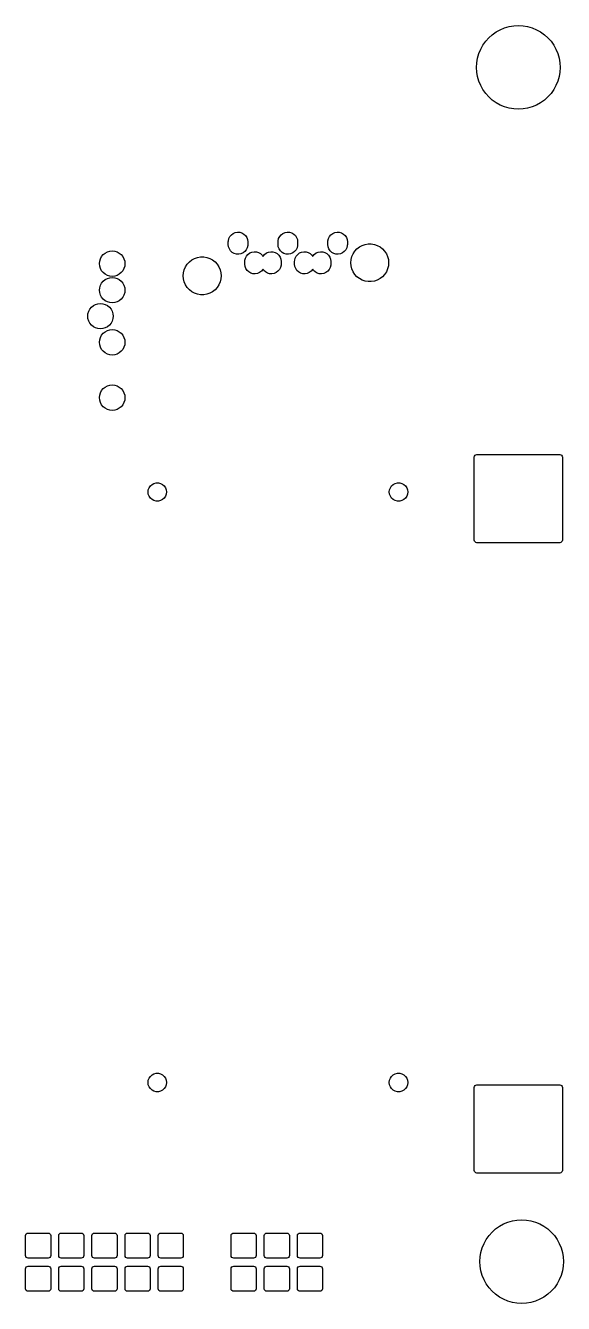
# Model space of a CAD drawing. Extents: x 0.07 to 3.94, y 0.07 to 3.93.
# Drawn here: x 2.314 to 3.936, y 0.074 to 3.926 of the extents above; entities that cross this region are included whole.
import ezdxf

# ---------------------------------------------------------------- set-up
doc = ezdxf.new("R2010")
doc.units = 0
doc.header["$MEASUREMENT"] = 0
doc.layers.add('BLACK', color=7, linetype='CONTINUOUS')

msp = doc.modelspace()

# ---------------------------------------------------------------- linework, layer by layer
at = {"layer": 'BLACK', "linetype": 'CONTINUOUS'}
for p, q in [((3.71092, 3.88908), (3.72145, 3.8985)), ((3.72145, 3.8985), (3.73297, 3.90667)), ((3.73297, 3.90667), (3.74534, 3.91351)), ((3.74534, 3.91351), (3.75839, 3.91891)), ((3.75839, 3.91891), (3.77197, 3.92283)), ((3.77197, 3.92283), (3.78589, 3.92519)), ((3.78589, 3.92519), (3.8, 3.92598)), ((3.8, 3.92598), (3.81411, 3.92519)), ((3.81411, 3.92519), (3.82803, 3.92283)), ((3.82803, 3.92283), (3.84161, 3.91891)), ((3.84161, 3.91891), (3.85466, 3.91351)), ((3.85466, 3.91351), (3.86703, 3.90667)), ((3.86703, 3.90667), (3.87855, 3.8985)), ((3.87855, 3.8985), (3.88908, 3.88908)), ((3.68109, 3.84161), (3.68649, 3.85466)), ((3.68649, 3.85466), (3.69333, 3.86703)), ((3.69333, 3.86703), (3.7015, 3.87855)), ((3.7015, 3.87855), (3.71092, 3.88908)), ((3.88908, 3.88908), (3.8985, 3.87855)), ((3.8985, 3.87855), (3.90667, 3.86703)), ((3.90667, 3.86703), (3.91351, 3.85466)), ((3.91351, 3.85466), (3.91891, 3.84161)), ((3.67402, 3.8), (3.67481, 3.81411)), ((3.67481, 3.81411), (3.67717, 3.82803)), ((3.67717, 3.82803), (3.68109, 3.84161)), ((3.91891, 3.84161), (3.92283, 3.82803)), ((3.92283, 3.82803), (3.92519, 3.81411)), ((3.92519, 3.81411), (3.92598, 3.8)), ((3.67481, 3.78589), (3.67402, 3.8)), ((3.67717, 3.77197), (3.67481, 3.78589)), ((3.92519, 3.78589), (3.92283, 3.77197)), ((3.92598, 3.8), (3.92519, 3.78589)), ((3.68109, 3.75839), (3.67717, 3.77197)), ((3.68649, 3.74534), (3.68109, 3.75839)), ((3.69333, 3.73297), (3.68649, 3.74534)), ((3.91351, 3.74534), (3.90667, 3.73297)), ((3.91891, 3.75839), (3.91351, 3.74534)), ((3.92283, 3.77197), (3.91891, 3.75839)), ((3.7015, 3.72145), (3.69333, 3.73297)), ((3.71092, 3.71092), (3.7015, 3.72145)), ((3.72145, 3.7015), (3.71092, 3.71092)), ((3.73297, 3.69333), (3.72145, 3.7015)), ((3.87855, 3.7015), (3.86703, 3.69333)), ((3.88908, 3.71092), (3.87855, 3.7015)), ((3.8985, 3.72145), (3.88908, 3.71092)), ((3.90667, 3.73297), (3.8985, 3.72145)), ((3.74534, 3.68649), (3.73297, 3.69333)), ((3.75839, 3.68109), (3.74534, 3.68649)), ((3.77197, 3.67717), (3.75839, 3.68109)), ((3.78589, 3.67481), (3.77197, 3.67717)), ((3.8, 3.67402), (3.78589, 3.67481)), ((3.81411, 3.67481), (3.8, 3.67402)), ((3.82803, 3.67717), (3.81411, 3.67481)), ((3.84161, 3.68109), (3.82803, 3.67717)), ((3.85466, 3.68649), (3.84161, 3.68109)), ((3.86703, 3.69333), (3.85466, 3.68649)), ((2.92547, 3.27394), (2.92567, 3.27736)), ((2.92567, 3.27736), (2.92725, 3.28404)), ((2.92725, 3.28404), (2.93033, 3.29016)), ((2.93033, 3.29016), (2.93474, 3.29541)), ((2.93474, 3.29541), (2.94024, 3.29951)), ((2.94024, 3.29951), (2.94653, 3.30222)), ((2.94653, 3.30222), (2.95328, 3.30341)), ((2.95328, 3.30341), (2.96013, 3.30302)), ((2.96013, 3.30302), (2.9667, 3.30105)), ((2.9667, 3.30105), (2.97263, 3.29762)), ((2.97263, 3.29762), (2.97762, 3.29292)), ((2.97762, 3.29292), (2.98139, 3.28719)), ((2.98139, 3.28719), (2.98373, 3.28075)), ((2.98373, 3.28075), (2.98453, 3.27394)), ((3.07547, 3.27394), (3.07567, 3.27736)), ((3.07567, 3.27736), (3.07725, 3.28404)), ((3.07725, 3.28404), (3.08033, 3.29016)), ((3.08033, 3.29016), (3.08474, 3.29541)), ((3.08474, 3.29541), (3.09024, 3.29951)), ((3.09024, 3.29951), (3.09653, 3.30222)), ((3.09653, 3.30222), (3.10328, 3.30341)), ((3.10328, 3.30341), (3.11013, 3.30302)), ((3.11013, 3.30302), (3.1167, 3.30105)), ((3.1167, 3.30105), (3.12263, 3.29762)), ((3.12263, 3.29762), (3.12762, 3.29292)), ((3.12762, 3.29292), (3.13139, 3.28719)), ((3.13139, 3.28719), (3.13373, 3.28075)), ((3.13373, 3.28075), (3.13453, 3.27394)), ((3.22547, 3.27394), (3.22567, 3.27736)), ((3.22567, 3.27736), (3.22725, 3.28404)), ((3.22725, 3.28404), (3.23033, 3.29016)), ((3.23033, 3.29016), (3.23474, 3.29541)), ((3.23474, 3.29541), (3.24024, 3.29951)), ((3.24024, 3.29951), (3.24653, 3.30222)), ((3.24653, 3.30222), (3.25328, 3.30341)), ((3.25328, 3.30341), (3.26013, 3.30302)), ((3.26013, 3.30302), (3.2667, 3.30105)), ((3.2667, 3.30105), (3.27263, 3.29762)), ((3.27263, 3.29762), (3.27762, 3.29292)), ((3.27762, 3.29292), (3.28139, 3.28719)), ((3.28139, 3.28719), (3.28373, 3.28075)), ((3.28373, 3.28075), (3.28453, 3.27394)), ((2.54825, 3.23541), (2.55407, 3.24018)), ((2.55407, 3.24018), (2.5607, 3.24373)), ((2.5607, 3.24373), (2.56791, 3.24592)), ((2.56791, 3.24592), (2.57539, 3.24665)), ((2.57539, 3.24665), (2.58288, 3.24592)), ((2.58288, 3.24592), (2.59008, 3.24373)), ((2.59008, 3.24373), (2.59672, 3.24018)), ((2.59672, 3.24018), (2.60254, 3.23541)), ((2.92547, 3.26606), (2.92547, 3.27394)), ((2.92627, 3.25925), (2.92547, 3.26606)), ((2.92861, 3.25281), (2.92627, 3.25925)), ((2.93238, 3.24708), (2.92861, 3.25281)), ((2.93737, 3.24238), (2.93238, 3.24708)), ((2.9433, 3.23895), (2.93737, 3.24238)), ((2.94987, 3.23698), (2.9433, 3.23895)), ((2.95672, 3.23659), (2.94987, 3.23698)), ((2.96347, 3.23778), (2.95672, 3.23659)), ((2.96976, 3.24049), (2.96347, 3.23778)), ((2.97526, 3.24459), (2.96976, 3.24049)), ((2.97967, 3.24984), (2.97526, 3.24459)), ((2.98275, 3.25596), (2.97967, 3.24984)), ((2.98033, 3.23111), (2.98474, 3.23636)), ((2.98433, 3.26264), (2.98275, 3.25596)), ((2.98453, 3.26606), (2.98433, 3.26264)), ((2.98453, 3.27394), (2.98453, 3.26606)), ((2.98474, 3.23636), (2.99024, 3.24045)), ((2.99024, 3.24045), (2.99653, 3.24317)), ((2.99653, 3.24317), (3.00328, 3.24436)), ((3.00328, 3.24436), (3.01013, 3.24396)), ((3.01013, 3.24396), (3.0167, 3.24199)), ((3.0167, 3.24199), (3.02263, 3.23857)), ((3.02263, 3.23857), (3.02762, 3.23386)), ((3.03033, 3.23111), (3.03474, 3.23636)), ((3.03474, 3.23636), (3.04024, 3.24045)), ((3.04024, 3.24045), (3.04653, 3.24317)), ((3.04653, 3.24317), (3.05328, 3.24436)), ((3.05328, 3.24436), (3.06013, 3.24396)), ((3.06013, 3.24396), (3.0667, 3.24199)), ((3.0667, 3.24199), (3.07263, 3.23857)), ((3.07263, 3.23857), (3.07762, 3.23386)), ((3.07547, 3.26606), (3.07547, 3.27394)), ((3.07627, 3.25925), (3.07547, 3.26606)), ((3.07861, 3.25281), (3.07627, 3.25925)), ((3.08238, 3.24708), (3.07861, 3.25281)), ((3.08737, 3.24238), (3.08238, 3.24708)), ((3.0933, 3.23895), (3.08737, 3.24238)), ((3.09987, 3.23698), (3.0933, 3.23895)), ((3.10672, 3.23659), (3.09987, 3.23698)), ((3.11347, 3.23778), (3.10672, 3.23659)), ((3.11976, 3.24049), (3.11347, 3.23778)), ((3.12526, 3.24459), (3.11976, 3.24049)), ((3.12967, 3.24984), (3.12526, 3.24459)), ((3.13275, 3.25596), (3.12967, 3.24984)), ((3.13033, 3.23111), (3.13474, 3.23636)), ((3.13433, 3.26264), (3.13275, 3.25596)), ((3.13453, 3.26606), (3.13433, 3.26264)), ((3.13453, 3.27394), (3.13453, 3.26606)), ((3.13474, 3.23636), (3.14024, 3.24045)), ((3.14024, 3.24045), (3.14653, 3.24317)), ((3.14653, 3.24317), (3.15328, 3.24436)), ((3.15328, 3.24436), (3.16013, 3.24396)), ((3.16013, 3.24396), (3.1667, 3.24199)), ((3.1667, 3.24199), (3.17263, 3.23857)), ((3.17263, 3.23857), (3.17762, 3.23386)), ((3.18033, 3.23111), (3.18474, 3.23636)), ((3.18474, 3.23636), (3.19024, 3.24045)), ((3.19024, 3.24045), (3.19653, 3.24317)), ((3.19653, 3.24317), (3.20328, 3.24436)), ((3.20328, 3.24436), (3.21013, 3.24396)), ((3.21013, 3.24396), (3.2167, 3.24199)), ((3.2167, 3.24199), (3.22263, 3.23857)), ((3.22263, 3.23857), (3.22762, 3.23386)), ((3.22547, 3.26606), (3.22547, 3.27394)), ((3.22627, 3.25925), (3.22547, 3.26606)), ((3.22861, 3.25281), (3.22627, 3.25925)), ((3.23238, 3.24708), (3.22861, 3.25281)), ((3.23737, 3.24238), (3.23238, 3.24708)), ((3.2433, 3.23895), (3.23737, 3.24238)), ((3.24987, 3.23698), (3.2433, 3.23895)), ((3.25672, 3.23659), (3.24987, 3.23698)), ((3.26347, 3.23778), (3.25672, 3.23659)), ((3.26976, 3.24049), (3.26347, 3.23778)), ((3.27526, 3.24459), (3.26976, 3.24049)), ((3.27967, 3.24984), (3.27526, 3.24459)), ((3.28275, 3.25596), (3.27967, 3.24984)), ((3.28433, 3.26264), (3.28275, 3.25596)), ((3.28453, 3.26606), (3.28433, 3.26264)), ((3.28453, 3.27394), (3.28453, 3.26606)), ((3.29786, 3.22948), (3.30164, 3.23812)), ((3.30164, 3.23812), (3.3068, 3.24601)), ((3.3068, 3.24601), (3.31319, 3.25294)), ((3.31319, 3.25294), (3.32063, 3.25874)), ((3.32063, 3.25874), (3.32892, 3.26322)), ((3.32892, 3.26322), (3.33784, 3.26628)), ((3.33784, 3.26628), (3.34714, 3.26784)), ((3.34714, 3.26784), (3.35656, 3.26784)), ((3.35656, 3.26784), (3.36586, 3.26628)), ((3.36586, 3.26628), (3.37478, 3.26322)), ((3.37478, 3.26322), (3.38307, 3.25874)), ((3.38307, 3.25874), (3.39051, 3.25294)), ((3.39051, 3.25294), (3.3969, 3.24601)), ((3.3969, 3.24601), (3.40206, 3.23812)), ((3.40206, 3.23812), (3.40584, 3.22948)), ((2.53701, 3.20827), (2.53775, 3.21576)), ((2.53775, 3.20078), (2.53701, 3.20827)), ((2.53775, 3.21576), (2.53993, 3.22296)), ((2.53993, 3.19358), (2.53775, 3.20078)), ((2.53993, 3.22296), (2.54348, 3.22959)), ((2.54348, 3.22959), (2.54825, 3.23541)), ((2.60254, 3.23541), (2.60731, 3.22959)), ((2.60731, 3.22959), (2.61086, 3.22296)), ((2.61086, 3.22296), (2.61304, 3.21576)), ((2.61304, 3.20078), (2.61086, 3.19358)), ((2.61304, 3.21576), (2.61378, 3.20827)), ((2.61378, 3.20827), (2.61304, 3.20078)), ((2.79274, 3.19011), (2.79653, 3.19875)), ((2.79653, 3.19875), (2.80168, 3.20664)), ((2.80168, 3.20664), (2.80807, 3.21357)), ((2.80807, 3.21357), (2.81551, 3.21937)), ((2.81551, 3.21937), (2.8238, 3.22385)), ((2.8238, 3.22385), (2.83272, 3.22691)), ((2.83272, 3.22691), (2.84202, 3.22847)), ((2.84202, 3.22847), (2.85145, 3.22847)), ((2.85145, 3.22847), (2.86075, 3.22691)), ((2.86075, 3.22691), (2.86966, 3.22385)), ((2.86966, 3.22385), (2.87796, 3.21937)), ((2.87796, 3.21937), (2.8854, 3.21357)), ((2.8854, 3.21357), (2.89178, 3.20664)), ((2.89178, 3.20664), (2.89694, 3.19875)), ((2.89694, 3.19875), (2.90073, 3.19011)), ((2.97547, 3.21488), (2.97567, 3.21831)), ((2.97547, 3.20701), (2.97547, 3.21488)), ((2.97627, 3.2002), (2.97547, 3.20701)), ((2.97567, 3.21831), (2.97725, 3.22498)), ((2.97861, 3.19376), (2.97627, 3.2002)), ((2.97725, 3.22498), (2.98033, 3.23111)), ((3.02762, 3.23386), (3.02994, 3.23033)), ((3.02994, 3.23033), (3.03033, 3.23111)), ((3.07762, 3.23386), (3.08139, 3.22813)), ((3.08139, 3.22813), (3.08373, 3.22169)), ((3.08433, 3.20358), (3.08275, 3.19691)), ((3.08373, 3.22169), (3.08453, 3.21488)), ((3.08453, 3.20701), (3.08433, 3.20358)), ((3.08453, 3.21488), (3.08453, 3.20701)), ((3.12547, 3.21488), (3.12567, 3.21831)), ((3.12547, 3.20701), (3.12547, 3.21488)), ((3.12627, 3.2002), (3.12547, 3.20701)), ((3.12567, 3.21831), (3.12725, 3.22498)), ((3.12861, 3.19376), (3.12627, 3.2002)), ((3.12725, 3.22498), (3.13033, 3.23111)), ((3.17762, 3.23386), (3.17994, 3.23033)), ((3.17994, 3.23033), (3.18033, 3.23111)), ((3.22762, 3.23386), (3.23139, 3.22813)), ((3.23139, 3.22813), (3.23373, 3.22169)), ((3.23433, 3.20358), (3.23275, 3.19691)), ((3.23373, 3.22169), (3.23453, 3.21488)), ((3.23453, 3.20701), (3.23433, 3.20358)), ((3.23453, 3.21488), (3.23453, 3.20701)), ((3.29476, 3.21094), (3.29554, 3.22034)), ((3.29554, 3.20155), (3.29476, 3.21094)), ((3.29554, 3.22034), (3.29786, 3.22948)), ((3.29786, 3.19241), (3.29554, 3.20155)), ((3.40584, 3.22948), (3.40816, 3.22034)), ((3.40816, 3.20155), (3.40584, 3.19241)), ((3.40816, 3.22034), (3.40894, 3.21094)), ((3.40894, 3.21094), (3.40816, 3.20155)), ((2.54348, 3.18694), (2.53993, 3.19358)), ((2.54825, 3.18112), (2.54348, 3.18694)), ((2.55407, 3.17635), (2.54825, 3.18112)), ((2.54825, 3.15549), (2.55407, 3.16026)), ((2.5607, 3.1728), (2.55407, 3.17635)), ((2.55407, 3.16026), (2.5607, 3.16381)), ((2.56791, 3.17062), (2.5607, 3.1728)), ((2.5607, 3.16381), (2.56791, 3.16599)), ((2.57539, 3.16988), (2.56791, 3.17062)), ((2.56791, 3.16599), (2.57539, 3.16673)), ((2.58288, 3.17062), (2.57539, 3.16988)), ((2.57539, 3.16673), (2.58288, 3.16599)), ((2.59008, 3.1728), (2.58288, 3.17062)), ((2.58288, 3.16599), (2.59008, 3.16381)), ((2.59672, 3.17635), (2.59008, 3.1728)), ((2.59008, 3.16381), (2.59672, 3.16026)), ((2.60254, 3.18112), (2.59672, 3.17635)), ((2.59672, 3.16026), (2.60254, 3.15549)), ((2.60731, 3.18694), (2.60254, 3.18112)), ((2.61086, 3.19358), (2.60731, 3.18694)), ((2.78965, 3.17157), (2.79042, 3.18097)), ((2.79042, 3.16218), (2.78965, 3.17157)), ((2.79042, 3.18097), (2.79274, 3.19011)), ((2.79274, 3.15304), (2.79042, 3.16218)), ((2.90073, 3.19011), (2.90304, 3.18097)), ((2.90304, 3.16218), (2.90073, 3.15304)), ((2.90304, 3.18097), (2.90382, 3.17157)), ((2.90382, 3.17157), (2.90304, 3.16218)), ((2.98238, 3.18803), (2.97861, 3.19376)), ((2.98737, 3.18332), (2.98238, 3.18803)), ((2.9933, 3.1799), (2.98737, 3.18332)), ((2.99987, 3.17793), (2.9933, 3.1799)), ((3.00672, 3.17753), (2.99987, 3.17793)), ((3.01347, 3.17872), (3.00672, 3.17753)), ((3.01976, 3.18144), (3.01347, 3.17872)), ((3.02526, 3.18553), (3.01976, 3.18144)), ((3.02967, 3.19078), (3.02526, 3.18553)), ((3.03006, 3.19156), (3.02967, 3.19078)), ((3.03238, 3.18803), (3.03006, 3.19156)), ((3.03737, 3.18332), (3.03238, 3.18803)), ((3.0433, 3.1799), (3.03737, 3.18332)), ((3.04987, 3.17793), (3.0433, 3.1799)), ((3.05672, 3.17753), (3.04987, 3.17793)), ((3.06347, 3.17872), (3.05672, 3.17753)), ((3.06976, 3.18144), (3.06347, 3.17872)), ((3.07526, 3.18553), (3.06976, 3.18144)), ((3.07967, 3.19078), (3.07526, 3.18553)), ((3.08275, 3.19691), (3.07967, 3.19078)), ((3.13238, 3.18803), (3.12861, 3.19376)), ((3.13737, 3.18332), (3.13238, 3.18803)), ((3.1433, 3.1799), (3.13737, 3.18332)), ((3.14987, 3.17793), (3.1433, 3.1799)), ((3.15672, 3.17753), (3.14987, 3.17793)), ((3.16347, 3.17872), (3.15672, 3.17753)), ((3.16976, 3.18144), (3.16347, 3.17872)), ((3.17526, 3.18553), (3.16976, 3.18144)), ((3.17967, 3.19078), (3.17526, 3.18553)), ((3.18006, 3.19156), (3.17967, 3.19078)), ((3.18238, 3.18803), (3.18006, 3.19156)), ((3.18737, 3.18332), (3.18238, 3.18803)), ((3.1933, 3.1799), (3.18737, 3.18332)), ((3.19987, 3.17793), (3.1933, 3.1799)), ((3.20672, 3.17753), (3.19987, 3.17793)), ((3.21347, 3.17872), (3.20672, 3.17753)), ((3.21976, 3.18144), (3.21347, 3.17872)), ((3.22526, 3.18553), (3.21976, 3.18144)), ((3.22967, 3.19078), (3.22526, 3.18553)), ((3.23275, 3.19691), (3.22967, 3.19078)), ((3.30164, 3.18377), (3.29786, 3.19241)), ((3.3068, 3.17588), (3.30164, 3.18377)), ((3.31319, 3.16894), (3.3068, 3.17588)), ((3.32063, 3.16315), (3.31319, 3.16894)), ((3.32892, 3.15867), (3.32063, 3.16315)), ((3.33784, 3.15561), (3.32892, 3.15867)), ((3.37478, 3.15867), (3.36586, 3.15561)), ((3.38307, 3.16315), (3.37478, 3.15867)), ((3.39051, 3.16894), (3.38307, 3.16315)), ((3.3969, 3.17588), (3.39051, 3.16894)), ((3.40206, 3.18377), (3.3969, 3.17588)), ((3.40584, 3.19241), (3.40206, 3.18377)), ((2.53701, 3.12835), (2.53775, 3.13583)), ((2.53775, 3.12086), (2.53701, 3.12835)), ((2.53775, 3.13583), (2.53993, 3.14304)), ((2.53993, 3.11366), (2.53775, 3.12086)), ((2.53993, 3.14304), (2.54348, 3.14967)), ((2.54348, 3.14967), (2.54825, 3.15549)), ((2.60254, 3.15549), (2.60731, 3.14967)), ((2.60731, 3.14967), (2.61086, 3.14304)), ((2.61086, 3.14304), (2.61304, 3.13583)), ((2.61304, 3.12086), (2.61086, 3.11366)), ((2.61304, 3.13583), (2.61378, 3.12835)), ((2.61378, 3.12835), (2.61304, 3.12086)), ((2.79653, 3.1444), (2.79274, 3.15304)), ((2.80168, 3.13651), (2.79653, 3.1444)), ((2.80807, 3.12957), (2.80168, 3.13651)), ((2.81551, 3.12378), (2.80807, 3.12957)), ((2.8238, 3.1193), (2.81551, 3.12378)), ((2.87796, 3.12378), (2.86966, 3.1193)), ((2.8854, 3.12957), (2.87796, 3.12378)), ((2.89178, 3.13651), (2.8854, 3.12957)), ((2.89694, 3.1444), (2.89178, 3.13651)), ((2.90073, 3.15304), (2.89694, 3.1444)), ((3.34714, 3.15405), (3.33784, 3.15561)), ((3.35656, 3.15405), (3.34714, 3.15405)), ((3.36586, 3.15561), (3.35656, 3.15405)), ((2.51282, 3.07714), (2.51863, 3.08192)), ((2.51863, 3.08192), (2.52527, 3.08546)), ((2.52527, 3.08546), (2.53247, 3.08765)), ((2.53247, 3.08765), (2.53996, 3.08839)), ((2.54348, 3.10702), (2.53993, 3.11366)), ((2.53996, 3.08839), (2.54745, 3.08765)), ((2.54825, 3.1012), (2.54348, 3.10702)), ((2.54745, 3.08765), (2.55465, 3.08546)), ((2.55407, 3.09643), (2.54825, 3.1012)), ((2.5607, 3.09288), (2.55407, 3.09643)), ((2.55465, 3.08546), (2.56129, 3.08192)), ((2.56791, 3.0907), (2.5607, 3.09288)), ((2.56129, 3.08192), (2.5671, 3.07714)), ((2.57539, 3.08996), (2.56791, 3.0907)), ((2.58288, 3.0907), (2.57539, 3.08996)), ((2.59008, 3.09288), (2.58288, 3.0907)), ((2.59672, 3.09643), (2.59008, 3.09288)), ((2.60254, 3.1012), (2.59672, 3.09643)), ((2.60731, 3.10702), (2.60254, 3.1012)), ((2.61086, 3.11366), (2.60731, 3.10702)), ((2.83272, 3.11624), (2.8238, 3.1193)), ((2.84202, 3.11468), (2.83272, 3.11624)), ((2.85145, 3.11468), (2.84202, 3.11468)), ((2.86075, 3.11624), (2.85145, 3.11468)), ((2.86966, 3.1193), (2.86075, 3.11624)), ((2.50157, 3.05), (2.50231, 3.05749)), ((2.50231, 3.04251), (2.50157, 3.05)), ((2.50231, 3.05749), (2.5045, 3.06469)), ((2.5045, 3.06469), (2.50804, 3.07133)), ((2.50804, 3.07133), (2.51282, 3.07714)), ((2.5671, 3.07714), (2.57188, 3.07133)), ((2.57188, 3.07133), (2.57542, 3.06469)), ((2.57542, 3.06469), (2.57761, 3.05749)), ((2.57761, 3.05749), (2.57835, 3.05)), ((2.57835, 3.05), (2.57761, 3.04251)), ((2.5045, 3.03531), (2.50231, 3.04251)), ((2.50804, 3.02867), (2.5045, 3.03531)), ((2.51282, 3.02286), (2.50804, 3.02867)), ((2.51863, 3.01808), (2.51282, 3.02286)), ((2.52527, 3.01454), (2.51863, 3.01808)), ((2.53247, 3.01235), (2.52527, 3.01454)), ((2.53996, 3.01161), (2.53247, 3.01235)), ((2.54745, 3.01235), (2.53996, 3.01161)), ((2.55465, 3.01454), (2.54745, 3.01235)), ((2.55407, 3.00318), (2.5607, 3.00672)), ((2.56129, 3.01808), (2.55465, 3.01454)), ((2.5607, 3.00672), (2.56791, 3.00891)), ((2.5671, 3.02286), (2.56129, 3.01808)), ((2.57188, 3.02867), (2.5671, 3.02286)), ((2.56791, 3.00891), (2.57539, 3.00965)), ((2.57542, 3.03531), (2.57188, 3.02867)), ((2.57539, 3.00965), (2.58288, 3.00891)), ((2.57761, 3.04251), (2.57542, 3.03531)), ((2.58288, 3.00891), (2.59008, 3.00672)), ((2.59008, 3.00672), (2.59672, 3.00318)), ((2.53701, 2.97126), (2.53775, 2.97875)), ((2.53775, 2.96377), (2.53701, 2.97126)), ((2.53775, 2.97875), (2.53993, 2.98595)), ((2.53993, 2.98595), (2.54348, 2.99259)), ((2.54348, 2.99259), (2.54825, 2.9984)), ((2.54825, 2.9984), (2.55407, 3.00318)), ((2.59672, 3.00318), (2.60254, 2.9984)), ((2.60254, 2.9984), (2.60731, 2.99259)), ((2.60731, 2.99259), (2.61086, 2.98595)), ((2.61086, 2.98595), (2.61304, 2.97875)), ((2.61304, 2.97875), (2.61378, 2.97126)), ((2.61378, 2.97126), (2.61304, 2.96377)), ((2.53993, 2.95657), (2.53775, 2.96377)), ((2.54348, 2.94993), (2.53993, 2.95657)), ((2.54825, 2.94412), (2.54348, 2.94993)), ((2.55407, 2.93934), (2.54825, 2.94412)), ((2.5607, 2.9358), (2.55407, 2.93934)), ((2.56791, 2.93361), (2.5607, 2.9358)), ((2.57539, 2.93287), (2.56791, 2.93361)), ((2.58288, 2.93361), (2.57539, 2.93287)), ((2.59008, 2.9358), (2.58288, 2.93361)), ((2.59672, 2.93934), (2.59008, 2.9358)), ((2.60254, 2.94412), (2.59672, 2.93934)), ((2.60731, 2.94993), (2.60254, 2.94412)), ((2.61086, 2.95657), (2.60731, 2.94993)), ((2.61304, 2.96377), (2.61086, 2.95657)), ((2.53775, 2.81182), (2.53993, 2.81902)), ((2.53993, 2.81902), (2.54348, 2.82566)), ((2.54348, 2.82566), (2.54825, 2.83147)), ((2.54825, 2.83147), (2.55407, 2.83625)), ((2.55407, 2.83625), (2.5607, 2.83979)), ((2.5607, 2.83979), (2.56791, 2.84198)), ((2.56791, 2.84198), (2.57539, 2.84272)), ((2.57539, 2.84272), (2.58288, 2.84198)), ((2.58288, 2.84198), (2.59008, 2.83979)), ((2.59008, 2.83979), (2.59672, 2.83625)), ((2.59672, 2.83625), (2.60254, 2.83147)), ((2.60254, 2.83147), (2.60731, 2.82566)), ((2.60731, 2.82566), (2.61086, 2.81902)), ((2.61086, 2.81902), (2.61304, 2.81182)), ((2.53701, 2.80433), (2.53775, 2.81182)), ((2.53775, 2.79684), (2.53701, 2.80433)), ((2.53993, 2.78964), (2.53775, 2.79684)), ((2.54348, 2.783), (2.53993, 2.78964)), ((2.54825, 2.77719), (2.54348, 2.783)), ((2.55407, 2.77241), (2.54825, 2.77719)), ((2.60254, 2.77719), (2.59672, 2.77241)), ((2.60731, 2.783), (2.60254, 2.77719)), ((2.61086, 2.78964), (2.60731, 2.783)), ((2.61304, 2.79684), (2.61086, 2.78964)), ((2.61304, 2.81182), (2.61378, 2.80433)), ((2.61378, 2.80433), (2.61304, 2.79684)), ((2.5607, 2.76887), (2.55407, 2.77241)), ((2.56791, 2.76668), (2.5607, 2.76887)), ((2.57539, 2.76594), (2.56791, 2.76668)), ((2.58288, 2.76668), (2.57539, 2.76594)), ((2.59008, 2.76887), (2.58288, 2.76668)), ((2.59672, 2.77241), (2.59008, 2.76887)), ((3.66713, 2.625), (3.66773, 2.62801)), ((3.66713, 2.375), (3.66713, 2.625)), ((3.66773, 2.62801), (3.66943, 2.63057)), ((3.66943, 2.63057), (3.67199, 2.63227)), ((3.67199, 2.63227), (3.675, 2.63287)), ((3.675, 2.63287), (3.925, 2.63287)), ((3.925, 2.63287), (3.92801, 2.63227)), ((3.92801, 2.63227), (3.93057, 2.63057)), ((3.93057, 2.63057), (3.93227, 2.62801)), ((3.93227, 2.62801), (3.93287, 2.625)), ((3.93287, 2.625), (3.93287, 2.375)), ((2.69034, 2.53848), (2.69537, 2.54294)), ((2.69537, 2.54294), (2.70132, 2.54606)), ((2.70132, 2.54606), (2.70784, 2.54767)), ((2.70784, 2.54767), (2.71456, 2.54767)), ((2.71456, 2.54767), (2.72108, 2.54606)), ((2.72108, 2.54606), (2.72703, 2.54294)), ((2.72703, 2.54294), (2.73206, 2.53848)), ((3.41794, 2.53848), (3.42297, 2.54294)), ((3.42297, 2.54294), (3.42892, 2.54606)), ((3.42892, 2.54606), (3.43544, 2.54767)), ((3.43544, 2.54767), (3.44216, 2.54767)), ((3.44216, 2.54767), (3.44868, 2.54606)), ((3.44868, 2.54606), (3.45463, 2.54294)), ((3.45463, 2.54294), (3.45966, 2.53848)), ((2.68333, 2.52), (2.68414, 2.52667)), ((2.68414, 2.51333), (2.68333, 2.52)), ((2.68414, 2.52667), (2.68652, 2.53295)), ((2.68652, 2.50705), (2.68414, 2.51333)), ((2.68652, 2.53295), (2.69034, 2.53848)), ((2.69034, 2.50152), (2.68652, 2.50705)), ((2.73206, 2.53848), (2.73588, 2.53295)), ((2.73588, 2.50705), (2.73206, 2.50152)), ((2.73588, 2.53295), (2.73826, 2.52667)), ((2.73826, 2.51333), (2.73588, 2.50705)), ((2.73826, 2.52667), (2.73907, 2.52)), ((2.73907, 2.52), (2.73826, 2.51333)), ((3.41093, 2.52), (3.41174, 2.52667)), ((3.41174, 2.51333), (3.41093, 2.52)), ((3.41174, 2.52667), (3.41412, 2.53295)), ((3.41412, 2.50705), (3.41174, 2.51333)), ((3.41412, 2.53295), (3.41794, 2.53848)), ((3.41794, 2.50152), (3.41412, 2.50705)), ((3.45966, 2.53848), (3.46348, 2.53295)), ((3.46348, 2.50705), (3.45966, 2.50152)), ((3.46348, 2.53295), (3.46586, 2.52667)), ((3.46586, 2.51333), (3.46348, 2.50705)), ((3.46586, 2.52667), (3.46667, 2.52)), ((3.46667, 2.52), (3.46586, 2.51333)), ((2.69537, 2.49706), (2.69034, 2.50152)), ((2.70132, 2.49394), (2.69537, 2.49706)), ((2.70784, 2.49233), (2.70132, 2.49394)), ((2.71456, 2.49233), (2.70784, 2.49233)), ((2.72108, 2.49394), (2.71456, 2.49233)), ((2.72703, 2.49706), (2.72108, 2.49394)), ((2.73206, 2.50152), (2.72703, 2.49706)), ((3.42297, 2.49706), (3.41794, 2.50152)), ((3.42892, 2.49394), (3.42297, 2.49706)), ((3.43544, 2.49233), (3.42892, 2.49394)), ((3.44216, 2.49233), (3.43544, 2.49233)), ((3.44868, 2.49394), (3.44216, 2.49233)), ((3.45463, 2.49706), (3.44868, 2.49394)), ((3.45966, 2.50152), (3.45463, 2.49706)), ((3.66773, 2.37199), (3.66713, 2.375)), ((3.66943, 2.36943), (3.66773, 2.37199)), ((3.67199, 2.36773), (3.66943, 2.36943)), ((3.675, 2.36713), (3.67199, 2.36773)), ((3.925, 2.36713), (3.675, 2.36713)), ((3.92801, 2.36773), (3.925, 2.36713)), ((3.93057, 2.36943), (3.92801, 2.36773)), ((3.93227, 2.37199), (3.93057, 2.36943)), ((3.93287, 2.375), (3.93227, 2.37199)), ((2.68333, 0.74), (2.68414, 0.746671)), ((2.68414, 0.733329), (2.68333, 0.74)), ((2.68414, 0.746671), (2.68652, 0.752954)), ((2.68652, 0.727046), (2.68414, 0.733329)), ((2.68652, 0.752954), (2.69034, 0.758484)), ((2.69034, 0.758484), (2.69537, 0.76294)), ((2.69537, 0.76294), (2.70132, 0.766063)), ((2.70132, 0.766063), (2.70784, 0.767671)), ((2.70784, 0.767671), (2.71456, 0.767671)), ((2.71456, 0.767671), (2.72108, 0.766063)), ((2.72108, 0.766063), (2.72703, 0.76294)), ((2.72703, 0.76294), (2.73206, 0.758484)), ((2.73206, 0.758484), (2.73588, 0.752954)), ((2.73588, 0.752954), (2.73826, 0.746671)), ((2.73826, 0.733329), (2.73588, 0.727046)), ((2.73826, 0.746671), (2.73907, 0.74)), ((2.73907, 0.74), (2.73826, 0.733329)), ((3.41093, 0.74), (3.41174, 0.746671)), ((3.41174, 0.733329), (3.41093, 0.74)), ((3.41174, 0.746671), (3.41412, 0.752954)), ((3.41412, 0.727046), (3.41174, 0.733329)), ((3.41412, 0.752954), (3.41794, 0.758484)), ((3.41794, 0.758484), (3.42297, 0.76294)), ((3.42297, 0.76294), (3.42892, 0.766063)), ((3.42892, 0.766063), (3.43544, 0.767671)), ((3.43544, 0.767671), (3.44216, 0.767671)), ((3.44216, 0.767671), (3.44868, 0.766063)), ((3.44868, 0.766063), (3.45463, 0.76294)), ((3.45463, 0.76294), (3.45966, 0.758484)), ((3.45966, 0.758484), (3.46348, 0.752954)), ((3.46348, 0.752954), (3.46586, 0.746671)), ((3.46586, 0.733329), (3.46348, 0.727046)), ((3.46586, 0.746671), (3.46667, 0.74)), ((3.46667, 0.74), (3.46586, 0.733329)), ((3.66943, 0.730568), (3.67199, 0.732275)), ((3.67199, 0.732275), (3.675, 0.732874)), ((3.675, 0.732874), (3.925, 0.732874)), ((3.925, 0.732874), (3.92801, 0.732275)), ((3.92801, 0.732275), (3.93057, 0.730568)), ((2.69034, 0.721516), (2.68652, 0.727046)), ((2.69537, 0.71706), (2.69034, 0.721516)), ((2.70132, 0.713937), (2.69537, 0.71706)), ((2.70784, 0.712329), (2.70132, 0.713937)), ((2.71456, 0.712329), (2.70784, 0.712329)), ((2.72108, 0.713937), (2.71456, 0.712329)), ((2.72703, 0.71706), (2.72108, 0.713937)), ((2.73206, 0.721516), (2.72703, 0.71706)), ((2.73588, 0.727046), (2.73206, 0.721516)), ((3.41794, 0.721516), (3.41412, 0.727046)), ((3.42297, 0.71706), (3.41794, 0.721516)), ((3.42892, 0.713937), (3.42297, 0.71706)), ((3.43544, 0.712329), (3.42892, 0.713937)), ((3.44216, 0.712329), (3.43544, 0.712329)), ((3.44868, 0.713937), (3.44216, 0.712329)), ((3.45463, 0.71706), (3.44868, 0.713937)), ((3.45966, 0.721516), (3.45463, 0.71706)), ((3.46348, 0.727046), (3.45966, 0.721516)), ((3.66713, 0.725), (3.66773, 0.728013)), ((3.66713, 0.475), (3.66713, 0.725)), ((3.66773, 0.728013), (3.66943, 0.730568)), ((3.93057, 0.730568), (3.93227, 0.728013)), ((3.93227, 0.728013), (3.93287, 0.725)), ((3.93287, 0.725), (3.93287, 0.475)), ((3.66773, 0.471987), (3.66713, 0.475)), ((3.66943, 0.469432), (3.66773, 0.471987)), ((3.67199, 0.467725), (3.66943, 0.469432)), ((3.675, 0.467126), (3.67199, 0.467725)), ((3.925, 0.467126), (3.675, 0.467126)), ((3.92801, 0.467725), (3.925, 0.467126)), ((3.93057, 0.469432), (3.92801, 0.467725)), ((3.93227, 0.471987), (3.93057, 0.469432)), ((3.93287, 0.475), (3.93227, 0.471987)), ((3.74297, 0.306674), (3.75534, 0.313508)), ((3.75534, 0.313508), (3.76839, 0.318914)), ((3.76839, 0.318914), (3.78197, 0.322826)), ((3.78197, 0.322826), (3.79589, 0.325192)), ((3.79589, 0.325192), (3.81, 0.325984)), ((3.81, 0.325984), (3.82411, 0.325192)), ((3.82411, 0.325192), (3.83803, 0.322826)), ((3.83803, 0.322826), (3.85161, 0.318914)), ((3.85161, 0.318914), (3.86466, 0.313508)), ((3.86466, 0.313508), (3.87703, 0.306674)), ((2.31409, 0.278425), (2.31469, 0.281438)), ((2.31409, 0.218425), (2.31409, 0.278425)), ((2.31469, 0.281438), (2.3164, 0.283993)), ((2.3164, 0.283993), (2.31896, 0.2857)), ((2.31896, 0.2857), (2.32197, 0.286299)), ((2.32197, 0.286299), (2.38197, 0.286299)), ((2.38197, 0.286299), (2.38498, 0.2857)), ((2.38498, 0.2857), (2.38754, 0.283993)), ((2.38754, 0.283993), (2.38924, 0.281438)), ((2.38924, 0.281438), (2.38984, 0.278425)), ((2.38984, 0.278425), (2.38984, 0.218425)), ((2.41409, 0.278425), (2.41469, 0.281438)), ((2.41409, 0.218425), (2.41409, 0.278425)), ((2.41469, 0.281438), (2.4164, 0.283993)), ((2.4164, 0.283993), (2.41896, 0.2857)), ((2.41896, 0.2857), (2.42197, 0.286299)), ((2.42197, 0.286299), (2.48197, 0.286299)), ((2.48197, 0.286299), (2.48498, 0.2857)), ((2.48498, 0.2857), (2.48754, 0.283993)), ((2.48754, 0.283993), (2.48924, 0.281438)), ((2.48924, 0.281438), (2.48984, 0.278425)), ((2.48984, 0.278425), (2.48984, 0.218425)), ((2.51409, 0.278425), (2.51469, 0.281438)), ((2.51409, 0.218425), (2.51409, 0.278425)), ((2.51469, 0.281438), (2.5164, 0.283993)), ((2.5164, 0.283993), (2.51896, 0.2857)), ((2.51896, 0.2857), (2.52197, 0.286299)), ((2.52197, 0.286299), (2.58197, 0.286299)), ((2.58197, 0.286299), (2.58498, 0.2857)), ((2.58498, 0.2857), (2.58754, 0.283993)), ((2.58754, 0.283993), (2.58924, 0.281438)), ((2.58924, 0.281438), (2.58984, 0.278425)), ((2.58984, 0.278425), (2.58984, 0.218425)), ((2.61409, 0.278425), (2.61469, 0.281438)), ((2.61409, 0.218425), (2.61409, 0.278425)), ((2.61469, 0.281438), (2.6164, 0.283993)), ((2.6164, 0.283993), (2.61896, 0.2857)), ((2.61896, 0.2857), (2.62197, 0.286299)), ((2.62197, 0.286299), (2.68197, 0.286299)), ((2.68197, 0.286299), (2.68498, 0.2857)), ((2.68498, 0.2857), (2.68754, 0.283993)), ((2.68754, 0.283993), (2.68924, 0.281438)), ((2.68924, 0.281438), (2.68984, 0.278425)), ((2.68984, 0.278425), (2.68984, 0.218425)), ((2.71409, 0.278425), (2.71469, 0.281438)), ((2.71409, 0.218425), (2.71409, 0.278425)), ((2.71469, 0.281438), (2.7164, 0.283993)), ((2.7164, 0.283993), (2.71896, 0.2857)), ((2.71896, 0.2857), (2.72197, 0.286299)), ((2.72197, 0.286299), (2.78197, 0.286299)), ((2.78197, 0.286299), (2.78498, 0.2857)), ((2.78498, 0.2857), (2.78754, 0.283993)), ((2.78754, 0.283993), (2.78924, 0.281438)), ((2.78924, 0.281438), (2.78984, 0.278425)), ((2.78984, 0.278425), (2.78984, 0.218425)), ((2.93378, 0.278425), (2.93438, 0.281438)), ((2.93378, 0.218425), (2.93378, 0.278425)), ((2.93438, 0.281438), (2.93609, 0.283993)), ((2.93609, 0.283993), (2.93864, 0.2857)), ((2.93864, 0.2857), (2.94165, 0.286299)), ((2.94165, 0.286299), (3.00165, 0.286299)), ((3.00165, 0.286299), (3.00467, 0.2857)), ((3.00467, 0.2857), (3.00722, 0.283993)), ((3.00722, 0.283993), (3.00893, 0.281438)), ((3.00893, 0.281438), (3.00953, 0.278425)), ((3.00953, 0.278425), (3.00953, 0.218425)), ((3.03378, 0.278425), (3.03438, 0.281438)), ((3.03378, 0.218425), (3.03378, 0.278425)), ((3.03438, 0.281438), (3.03609, 0.283993)), ((3.03609, 0.283993), (3.03864, 0.2857)), ((3.03864, 0.2857), (3.04165, 0.286299)), ((3.04165, 0.286299), (3.10165, 0.286299)), ((3.10165, 0.286299), (3.10467, 0.2857)), ((3.10467, 0.2857), (3.10722, 0.283993)), ((3.10722, 0.283993), (3.10893, 0.281438)), ((3.10893, 0.281438), (3.10953, 0.278425)), ((3.10953, 0.278425), (3.10953, 0.218425)), ((3.13378, 0.278425), (3.13438, 0.281438)), ((3.13378, 0.218425), (3.13378, 0.278425)), ((3.13438, 0.281438), (3.13609, 0.283993)), ((3.13609, 0.283993), (3.13864, 0.2857)), ((3.13864, 0.2857), (3.14165, 0.286299)), ((3.14165, 0.286299), (3.20165, 0.286299)), ((3.20165, 0.286299), (3.20467, 0.2857)), ((3.20467, 0.2857), (3.20722, 0.283993)), ((3.20722, 0.283993), (3.20893, 0.281438)), ((3.20893, 0.281438), (3.20953, 0.278425)), ((3.20953, 0.278425), (3.20953, 0.218425)), ((3.70333, 0.267028), (3.7115, 0.27855)), ((3.7115, 0.27855), (3.72092, 0.289084)), ((3.72092, 0.289084), (3.73145, 0.298498)), ((3.73145, 0.298498), (3.74297, 0.306674)), ((3.87703, 0.306674), (3.88855, 0.298498)), ((3.88855, 0.298498), (3.89908, 0.289084)), ((3.89908, 0.289084), (3.9085, 0.27855)), ((3.9085, 0.27855), (3.91667, 0.267028)), ((3.68717, 0.228034), (3.69109, 0.24161)), ((3.69109, 0.24161), (3.69649, 0.254663)), ((3.69649, 0.254663), (3.70333, 0.267028)), ((3.91667, 0.267028), (3.92351, 0.254663)), ((3.92351, 0.254663), (3.92891, 0.24161)), ((3.92891, 0.24161), (3.93283, 0.228034)), ((2.31469, 0.215412), (2.31409, 0.218425)), ((2.3164, 0.212857), (2.31469, 0.215412)), ((2.31896, 0.211151), (2.3164, 0.212857)), ((2.32197, 0.210551), (2.31896, 0.211151)), ((2.38197, 0.210551), (2.32197, 0.210551)), ((2.38498, 0.211151), (2.38197, 0.210551)), ((2.38754, 0.212857), (2.38498, 0.211151)), ((2.38924, 0.215412), (2.38754, 0.212857)), ((2.38984, 0.218425), (2.38924, 0.215412)), ((2.41469, 0.215412), (2.41409, 0.218425)), ((2.4164, 0.212857), (2.41469, 0.215412)), ((2.41896, 0.211151), (2.4164, 0.212857)), ((2.42197, 0.210551), (2.41896, 0.211151)), ((2.48197, 0.210551), (2.42197, 0.210551)), ((2.48498, 0.211151), (2.48197, 0.210551)), ((2.48754, 0.212857), (2.48498, 0.211151)), ((2.48924, 0.215412), (2.48754, 0.212857)), ((2.48984, 0.218425), (2.48924, 0.215412)), ((2.51469, 0.215412), (2.51409, 0.218425)), ((2.5164, 0.212857), (2.51469, 0.215412)), ((2.51896, 0.211151), (2.5164, 0.212857)), ((2.52197, 0.210551), (2.51896, 0.211151)), ((2.58197, 0.210551), (2.52197, 0.210551)), ((2.58498, 0.211151), (2.58197, 0.210551)), ((2.58754, 0.212857), (2.58498, 0.211151)), ((2.58924, 0.215412), (2.58754, 0.212857)), ((2.58984, 0.218425), (2.58924, 0.215412)), ((2.61469, 0.215412), (2.61409, 0.218425)), ((2.6164, 0.212857), (2.61469, 0.215412)), ((2.61896, 0.211151), (2.6164, 0.212857)), ((2.62197, 0.210551), (2.61896, 0.211151)), ((2.68197, 0.210551), (2.62197, 0.210551)), ((2.68498, 0.211151), (2.68197, 0.210551)), ((2.68754, 0.212857), (2.68498, 0.211151)), ((2.68924, 0.215412), (2.68754, 0.212857)), ((2.68984, 0.218425), (2.68924, 0.215412)), ((2.71469, 0.215412), (2.71409, 0.218425)), ((2.7164, 0.212857), (2.71469, 0.215412)), ((2.71896, 0.211151), (2.7164, 0.212857)), ((2.72197, 0.210551), (2.71896, 0.211151)), ((2.78197, 0.210551), (2.72197, 0.210551)), ((2.78498, 0.211151), (2.78197, 0.210551)), ((2.78754, 0.212857), (2.78498, 0.211151)), ((2.78924, 0.215412), (2.78754, 0.212857)), ((2.78984, 0.218425), (2.78924, 0.215412)), ((2.93438, 0.215412), (2.93378, 0.218425)), ((2.93609, 0.212857), (2.93438, 0.215412)), ((2.93864, 0.211151), (2.93609, 0.212857)), ((2.94165, 0.210551), (2.93864, 0.211151)), ((3.00165, 0.210551), (2.94165, 0.210551)), ((3.00467, 0.211151), (3.00165, 0.210551)), ((3.00722, 0.212857), (3.00467, 0.211151)), ((3.00893, 0.215412), (3.00722, 0.212857)), ((3.00953, 0.218425), (3.00893, 0.215412)), ((3.03438, 0.215412), (3.03378, 0.218425)), ((3.03609, 0.212857), (3.03438, 0.215412)), ((3.03864, 0.211151), (3.03609, 0.212857)), ((3.04165, 0.210551), (3.03864, 0.211151)), ((3.10165, 0.210551), (3.04165, 0.210551)), ((3.10467, 0.211151), (3.10165, 0.210551)), ((3.10722, 0.212857), (3.10467, 0.211151)), ((3.10893, 0.215412), (3.10722, 0.212857)), ((3.10953, 0.218425), (3.10893, 0.215412)), ((3.13438, 0.215412), (3.13378, 0.218425)), ((3.13609, 0.212857), (3.13438, 0.215412)), ((3.13864, 0.211151), (3.13609, 0.212857)), ((3.14165, 0.210551), (3.13864, 0.211151)), ((3.20165, 0.210551), (3.14165, 0.210551)), ((3.20467, 0.211151), (3.20165, 0.210551)), ((3.20722, 0.212857), (3.20467, 0.211151)), ((3.20893, 0.215412), (3.20722, 0.212857)), ((3.20953, 0.218425), (3.20893, 0.215412)), ((3.68402, 0.2), (3.68481, 0.214106)), ((3.68481, 0.185894), (3.68402, 0.2)), ((3.68481, 0.214106), (3.68717, 0.228034)), ((3.93283, 0.228034), (3.93519, 0.214106)), ((3.93519, 0.214106), (3.93598, 0.2)), ((3.93598, 0.2), (3.93519, 0.185894)), ((2.31409, 0.178425), (2.31469, 0.181438)), ((2.31409, 0.118425), (2.31409, 0.178425)), ((2.31469, 0.181438), (2.3164, 0.183993)), ((2.3164, 0.183993), (2.31896, 0.1857)), ((2.31896, 0.1857), (2.32197, 0.186299)), ((2.32197, 0.186299), (2.38197, 0.186299)), ((2.38197, 0.186299), (2.38498, 0.1857)), ((2.38498, 0.1857), (2.38754, 0.183993)), ((2.38754, 0.183993), (2.38924, 0.181438)), ((2.38924, 0.181438), (2.38984, 0.178425)), ((2.38984, 0.178425), (2.38984, 0.118425)), ((2.41409, 0.178425), (2.41469, 0.181438)), ((2.41409, 0.118425), (2.41409, 0.178425)), ((2.41469, 0.181438), (2.4164, 0.183993)), ((2.4164, 0.183993), (2.41896, 0.1857)), ((2.41896, 0.1857), (2.42197, 0.186299)), ((2.42197, 0.186299), (2.48197, 0.186299)), ((2.48197, 0.186299), (2.48498, 0.1857)), ((2.48498, 0.1857), (2.48754, 0.183993)), ((2.48754, 0.183993), (2.48924, 0.181438)), ((2.48924, 0.181438), (2.48984, 0.178425)), ((2.48984, 0.178425), (2.48984, 0.118425)), ((2.51409, 0.178425), (2.51469, 0.181438)), ((2.51409, 0.118425), (2.51409, 0.178425)), ((2.51469, 0.181438), (2.5164, 0.183993)), ((2.5164, 0.183993), (2.51896, 0.1857)), ((2.51896, 0.1857), (2.52197, 0.186299)), ((2.52197, 0.186299), (2.58197, 0.186299)), ((2.58197, 0.186299), (2.58498, 0.1857)), ((2.58498, 0.1857), (2.58754, 0.183993)), ((2.58754, 0.183993), (2.58924, 0.181438)), ((2.58924, 0.181438), (2.58984, 0.178425)), ((2.58984, 0.178425), (2.58984, 0.118425)), ((2.61409, 0.178425), (2.61469, 0.181438)), ((2.61409, 0.118425), (2.61409, 0.178425)), ((2.61469, 0.181438), (2.6164, 0.183993)), ((2.6164, 0.183993), (2.61896, 0.1857)), ((2.61896, 0.1857), (2.62197, 0.186299)), ((2.62197, 0.186299), (2.68197, 0.186299)), ((2.68197, 0.186299), (2.68498, 0.1857)), ((2.68498, 0.1857), (2.68754, 0.183993)), ((2.68754, 0.183993), (2.68924, 0.181438)), ((2.68924, 0.181438), (2.68984, 0.178425)), ((2.68984, 0.178425), (2.68984, 0.118425)), ((2.71409, 0.178425), (2.71469, 0.181438)), ((2.71409, 0.118425), (2.71409, 0.178425)), ((2.71469, 0.181438), (2.7164, 0.183993)), ((2.7164, 0.183993), (2.71896, 0.1857)), ((2.71896, 0.1857), (2.72197, 0.186299)), ((2.72197, 0.186299), (2.78197, 0.186299)), ((2.78197, 0.186299), (2.78498, 0.1857)), ((2.78498, 0.1857), (2.78754, 0.183993)), ((2.78754, 0.183993), (2.78924, 0.181438)), ((2.78924, 0.181438), (2.78984, 0.178425)), ((2.78984, 0.178425), (2.78984, 0.118425)), ((2.93378, 0.178425), (2.93438, 0.181438)), ((2.93378, 0.118425), (2.93378, 0.178425)), ((2.93438, 0.181438), (2.93609, 0.183993)), ((2.93609, 0.183993), (2.93864, 0.1857)), ((2.93864, 0.1857), (2.94165, 0.186299)), ((2.94165, 0.186299), (3.00165, 0.186299)), ((3.00165, 0.186299), (3.00467, 0.1857)), ((3.00467, 0.1857), (3.00722, 0.183993)), ((3.00722, 0.183993), (3.00893, 0.181438)), ((3.00893, 0.181438), (3.00953, 0.178425)), ((3.00953, 0.178425), (3.00953, 0.118425)), ((3.03378, 0.178425), (3.03438, 0.181438)), ((3.03378, 0.118425), (3.03378, 0.178425)), ((3.03438, 0.181438), (3.03609, 0.183993)), ((3.03609, 0.183993), (3.03864, 0.1857)), ((3.03864, 0.1857), (3.04165, 0.186299)), ((3.04165, 0.186299), (3.10165, 0.186299)), ((3.10165, 0.186299), (3.10467, 0.1857)), ((3.10467, 0.1857), (3.10722, 0.183993)), ((3.10722, 0.183993), (3.10893, 0.181438)), ((3.10893, 0.181438), (3.10953, 0.178425)), ((3.10953, 0.178425), (3.10953, 0.118425)), ((3.13378, 0.178425), (3.13438, 0.181438)), ((3.13378, 0.118425), (3.13378, 0.178425)), ((3.13438, 0.181438), (3.13609, 0.183993)), ((3.13609, 0.183993), (3.13864, 0.1857)), ((3.13864, 0.1857), (3.14165, 0.186299)), ((3.14165, 0.186299), (3.20165, 0.186299)), ((3.20165, 0.186299), (3.20467, 0.1857)), ((3.20467, 0.1857), (3.20722, 0.183993)), ((3.20722, 0.183993), (3.20893, 0.181438)), ((3.20893, 0.181438), (3.20953, 0.178425)), ((3.20953, 0.178425), (3.20953, 0.118425)), ((3.68717, 0.171966), (3.68481, 0.185894)), ((3.69109, 0.15839), (3.68717, 0.171966)), ((3.69649, 0.145337), (3.69109, 0.15839)), ((3.92891, 0.15839), (3.92351, 0.145337)), ((3.93283, 0.171966), (3.92891, 0.15839)), ((3.93519, 0.185894), (3.93283, 0.171966)), ((2.31469, 0.115412), (2.31409, 0.118425)), ((2.38984, 0.118425), (2.38924, 0.115412)), ((2.41469, 0.115412), (2.41409, 0.118425)), ((2.48984, 0.118425), (2.48924, 0.115412)), ((2.51469, 0.115412), (2.51409, 0.118425)), ((2.58984, 0.118425), (2.58924, 0.115412)), ((2.61469, 0.115412), (2.61409, 0.118425)), ((2.68984, 0.118425), (2.68924, 0.115412)), ((2.71469, 0.115412), (2.71409, 0.118425)), ((2.78984, 0.118425), (2.78924, 0.115412)), ((2.93438, 0.115412), (2.93378, 0.118425)), ((3.00953, 0.118425), (3.00893, 0.115412)), ((3.03438, 0.115412), (3.03378, 0.118425)), ((3.10953, 0.118425), (3.10893, 0.115412)), ((3.13438, 0.115412), (3.13378, 0.118425)), ((3.20953, 0.118425), (3.20893, 0.115412)), ((3.70333, 0.132972), (3.69649, 0.145337)), ((3.7115, 0.12145), (3.70333, 0.132972)), ((3.72092, 0.110916), (3.7115, 0.12145)), ((3.9085, 0.12145), (3.89908, 0.110916)), ((3.91667, 0.132972), (3.9085, 0.12145)), ((3.92351, 0.145337), (3.91667, 0.132972)), ((2.3164, 0.112857), (2.31469, 0.115412)), ((2.31896, 0.111151), (2.3164, 0.112857)), ((2.32197, 0.110551), (2.31896, 0.111151)), ((2.38197, 0.110551), (2.32197, 0.110551)), ((2.38498, 0.111151), (2.38197, 0.110551)), ((2.38754, 0.112857), (2.38498, 0.111151)), ((2.38924, 0.115412), (2.38754, 0.112857)), ((2.4164, 0.112857), (2.41469, 0.115412)), ((2.41896, 0.111151), (2.4164, 0.112857)), ((2.42197, 0.110551), (2.41896, 0.111151)), ((2.48197, 0.110551), (2.42197, 0.110551)), ((2.48498, 0.111151), (2.48197, 0.110551)), ((2.48754, 0.112857), (2.48498, 0.111151)), ((2.48924, 0.115412), (2.48754, 0.112857)), ((2.5164, 0.112857), (2.51469, 0.115412)), ((2.51896, 0.111151), (2.5164, 0.112857)), ((2.52197, 0.110551), (2.51896, 0.111151)), ((2.58197, 0.110551), (2.52197, 0.110551)), ((2.58498, 0.111151), (2.58197, 0.110551)), ((2.58754, 0.112857), (2.58498, 0.111151)), ((2.58924, 0.115412), (2.58754, 0.112857)), ((2.6164, 0.112857), (2.61469, 0.115412)), ((2.61896, 0.111151), (2.6164, 0.112857)), ((2.62197, 0.110551), (2.61896, 0.111151)), ((2.68197, 0.110551), (2.62197, 0.110551)), ((2.68498, 0.111151), (2.68197, 0.110551)), ((2.68754, 0.112857), (2.68498, 0.111151)), ((2.68924, 0.115412), (2.68754, 0.112857)), ((2.7164, 0.112857), (2.71469, 0.115412)), ((2.71896, 0.111151), (2.7164, 0.112857)), ((2.72197, 0.110551), (2.71896, 0.111151)), ((2.78197, 0.110551), (2.72197, 0.110551)), ((2.78498, 0.111151), (2.78197, 0.110551)), ((2.78754, 0.112857), (2.78498, 0.111151)), ((2.78924, 0.115412), (2.78754, 0.112857)), ((2.93609, 0.112857), (2.93438, 0.115412)), ((2.93864, 0.111151), (2.93609, 0.112857)), ((2.94165, 0.110551), (2.93864, 0.111151)), ((3.00165, 0.110551), (2.94165, 0.110551)), ((3.00467, 0.111151), (3.00165, 0.110551)), ((3.00722, 0.112857), (3.00467, 0.111151)), ((3.00893, 0.115412), (3.00722, 0.112857)), ((3.03609, 0.112857), (3.03438, 0.115412)), ((3.03864, 0.111151), (3.03609, 0.112857)), ((3.04165, 0.110551), (3.03864, 0.111151)), ((3.10165, 0.110551), (3.04165, 0.110551)), ((3.10467, 0.111151), (3.10165, 0.110551)), ((3.10722, 0.112857), (3.10467, 0.111151)), ((3.10893, 0.115412), (3.10722, 0.112857)), ((3.13609, 0.112857), (3.13438, 0.115412)), ((3.13864, 0.111151), (3.13609, 0.112857)), ((3.14165, 0.110551), (3.13864, 0.111151)), ((3.20165, 0.110551), (3.14165, 0.110551)), ((3.20467, 0.111151), (3.20165, 0.110551)), ((3.20722, 0.112857), (3.20467, 0.111151)), ((3.20893, 0.115412), (3.20722, 0.112857)), ((3.73145, 0.101502), (3.72092, 0.110916)), ((3.74297, 0.093326), (3.73145, 0.101502)), ((3.75534, 0.086492), (3.74297, 0.093326)), ((3.76839, 0.081086), (3.75534, 0.086492)), ((3.78197, 0.077174), (3.76839, 0.081086)), ((3.79589, 0.074808), (3.78197, 0.077174)), ((3.83803, 0.077174), (3.82411, 0.074808)), ((3.85161, 0.081086), (3.83803, 0.077174)), ((3.86466, 0.086492), (3.85161, 0.081086)), ((3.87703, 0.093326), (3.86466, 0.086492)), ((3.88855, 0.101502), (3.87703, 0.093326)), ((3.89908, 0.110916), (3.88855, 0.101502)), ((3.81, 0.074016), (3.79589, 0.074808)), ((3.82411, 0.074808), (3.81, 0.074016))]:
    msp.add_line(p, q, dxfattribs=at)

doc.saveas('drawing.dxf')
